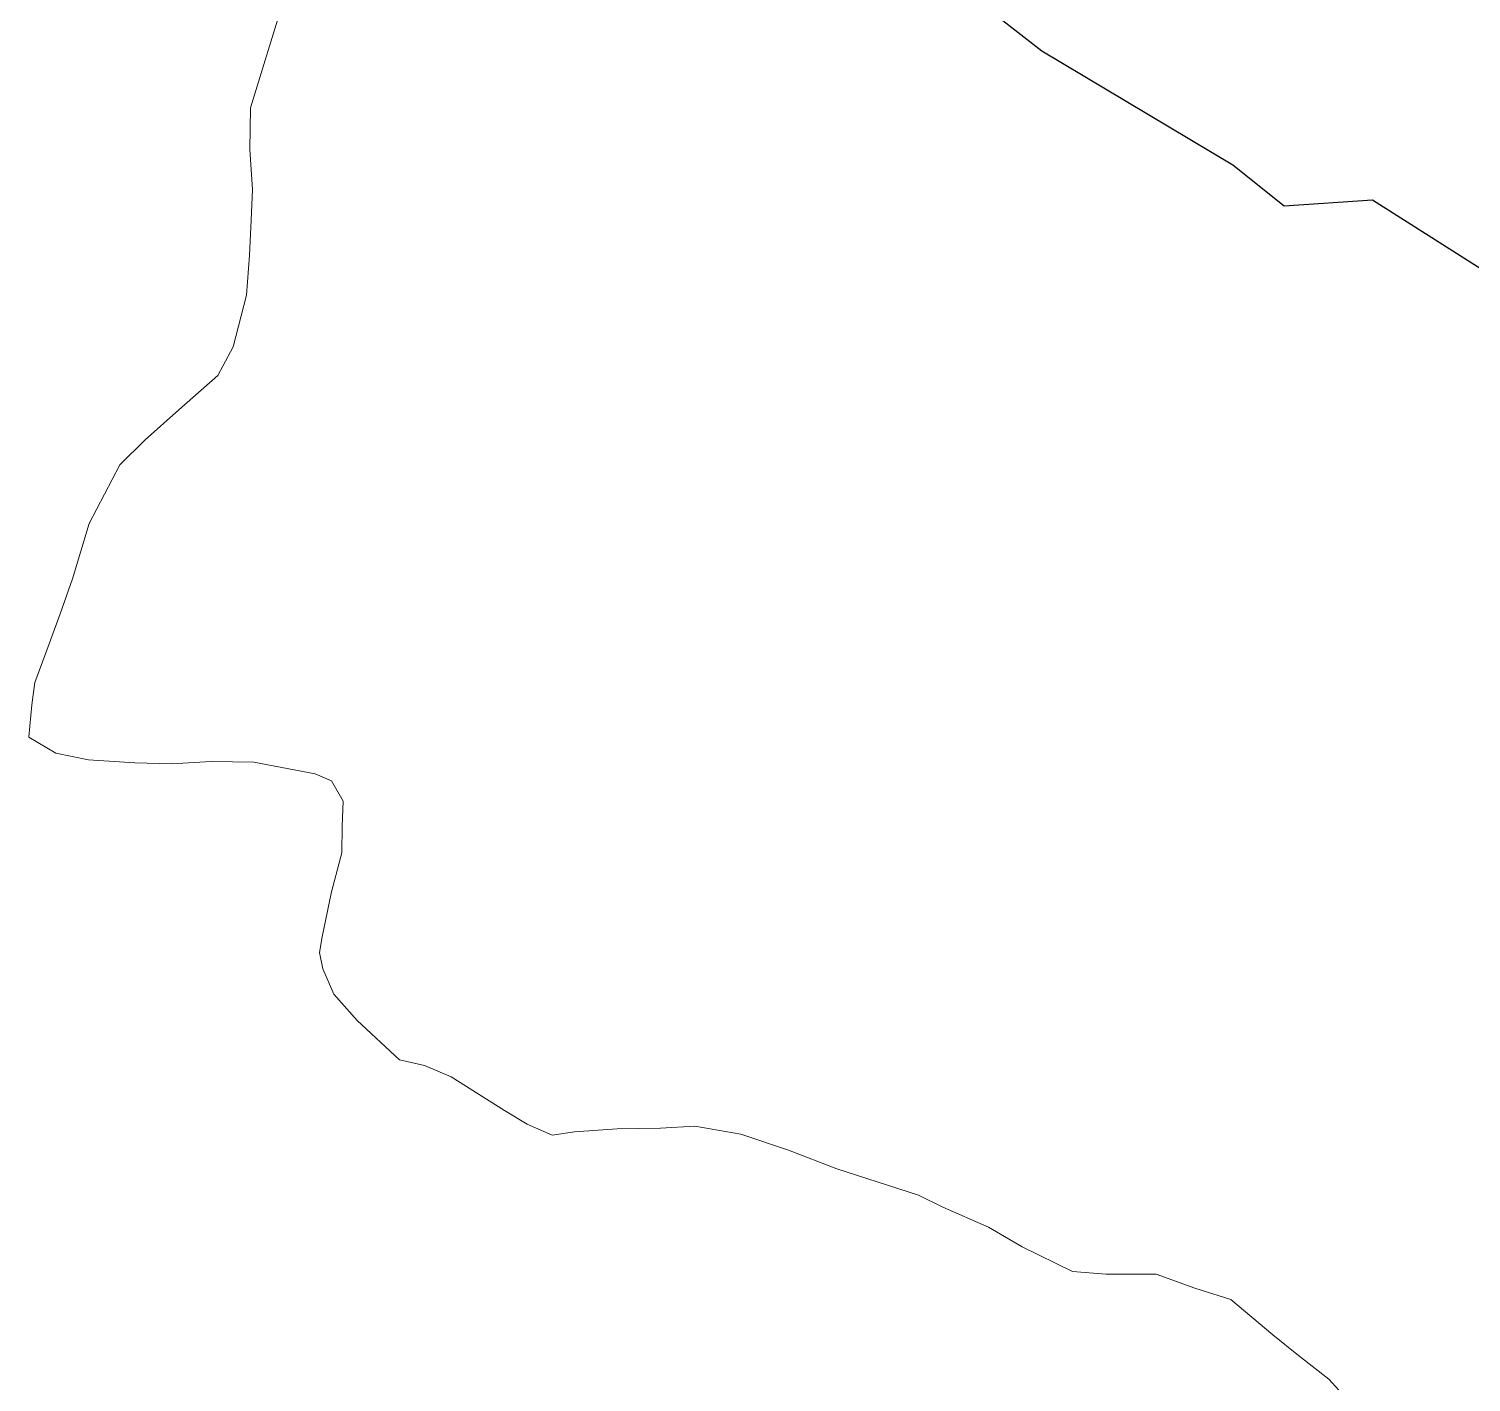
# Model space of a CAD drawing. Header units: millimetres. Extents: x 234550 to 240984, y 469077 to 474234.
# Drawn here: x 237580.1 to 238037.3, y 473046.7 to 473475.8 of the extents above; entities that cross this region are included whole.
import ezdxf

# ---------------------------------------------------------------- set-up
doc = ezdxf.new("R2010")
doc.units = ezdxf.units.MM
doc.layers.add('_proposed UV_2_Hatch', color=53, linetype='Continuous', lineweight=0, true_color=0xf2d64a)
doc.layers.add('E1', color=108, linetype='Continuous', lineweight=30)

msp = doc.modelspace()

# ---------------------------------------------------------------- linework, layer by layer
at = {"layer": '_proposed UV_2_Hatch'}
for points in [[(238040.52, 473399.69), (238006.02, 473421.63), (237977.99, 473419.65), (237961.81, 473432.7), (237901.23, 473468.85), (237868.37, 473494.5)], [(237661.08, 473485.55), (237650.36, 473450.75), (237650.15, 473437.56), (237651.03, 473424.83), (237650.62, 473415.18), (237650.02, 473404.1), (237649.09, 473391.37), (237644.82, 473374.96), (237640.01, 473365.85), (237627.63, 473354.96), (237616.97, 473345.52), (237608.92, 473337.56), (237599.25, 473318.94), (237593.97, 473301.44), (237590.08, 473290.36), (237585.85, 473278.82), (237581.99, 473268.57), (237581.01, 473261.45), (237580.1, 473251.3), (237580.11, 473251.26), (237588.65, 473246.16), (237598.98, 473244.04), (237613.75, 473243.09), (237625.31, 473242.8), (237637.93, 473243.56), (237651.46, 473243.28), (237670.82, 473239.65), (237676.09, 473237.43), (237679.72, 473230.94), (237679.45, 473223.02), (237679.31, 473214.6), (237676.04, 473202.18), (237673.13, 473187.95), (237672.26, 473182.92), (237673.25, 473177.82), (237676.81, 473169.73), (237684.16, 473161.41), (237697.56, 473148.88), (237705.56, 473147.08), (237713.95, 473143.54), (237730.84, 473132.89), (237738.09, 473128.56), (237746.03, 473125.01), (237753.09, 473126.11), (237766.6, 473127.09), (237780.32, 473127.3), (237791.25, 473127.84), (237805.75, 473125.39), (237820.95, 473120.28), (237836.25, 473114.39), (237862.08, 473106.06), (237869.82, 473102.17), (237884.33, 473095.84), (237894.95, 473089.63), (237910.94, 473081.86), (237921.63, 473080.92), (237937.49, 473080.92), (237949.68, 473076.48), (237961.09, 473072.94), (237974.47, 473061.7), (237982.53, 473055.14), (237992.18, 473047.72), (238001.6, 473037.3)]]:
    msp.add_lwpolyline(points, dxfattribs=at)
at = {"layer": 'E1'}
msp.add_lwpolyline([(237690.56, 473703.65), (237678.84, 473637.28), (237698.28, 473637.26), (237736.83, 473587.59), (237781.87, 473538.9), (237830.95, 473517.64), (237868.37, 473494.5), (237901.23, 473468.85), (237961.81, 473432.7), (237977.99, 473419.65), (238006.02, 473421.63), (238040.52, 473399.69), (238066.72, 473377.54), (238079.05, 473362.62), (238082.95, 473354.22), (238100.03, 473348.3), (238118.38, 473342.45), (238131.75, 473336.53), (238152.26, 473327.84), (238179.19, 473320.03), (238192.62, 473315.77), (238210.14, 473312.01), (238230.62, 473308.61), (238232.17, 473308.09)], dxfattribs=at)

doc.saveas('drawing.dxf')
